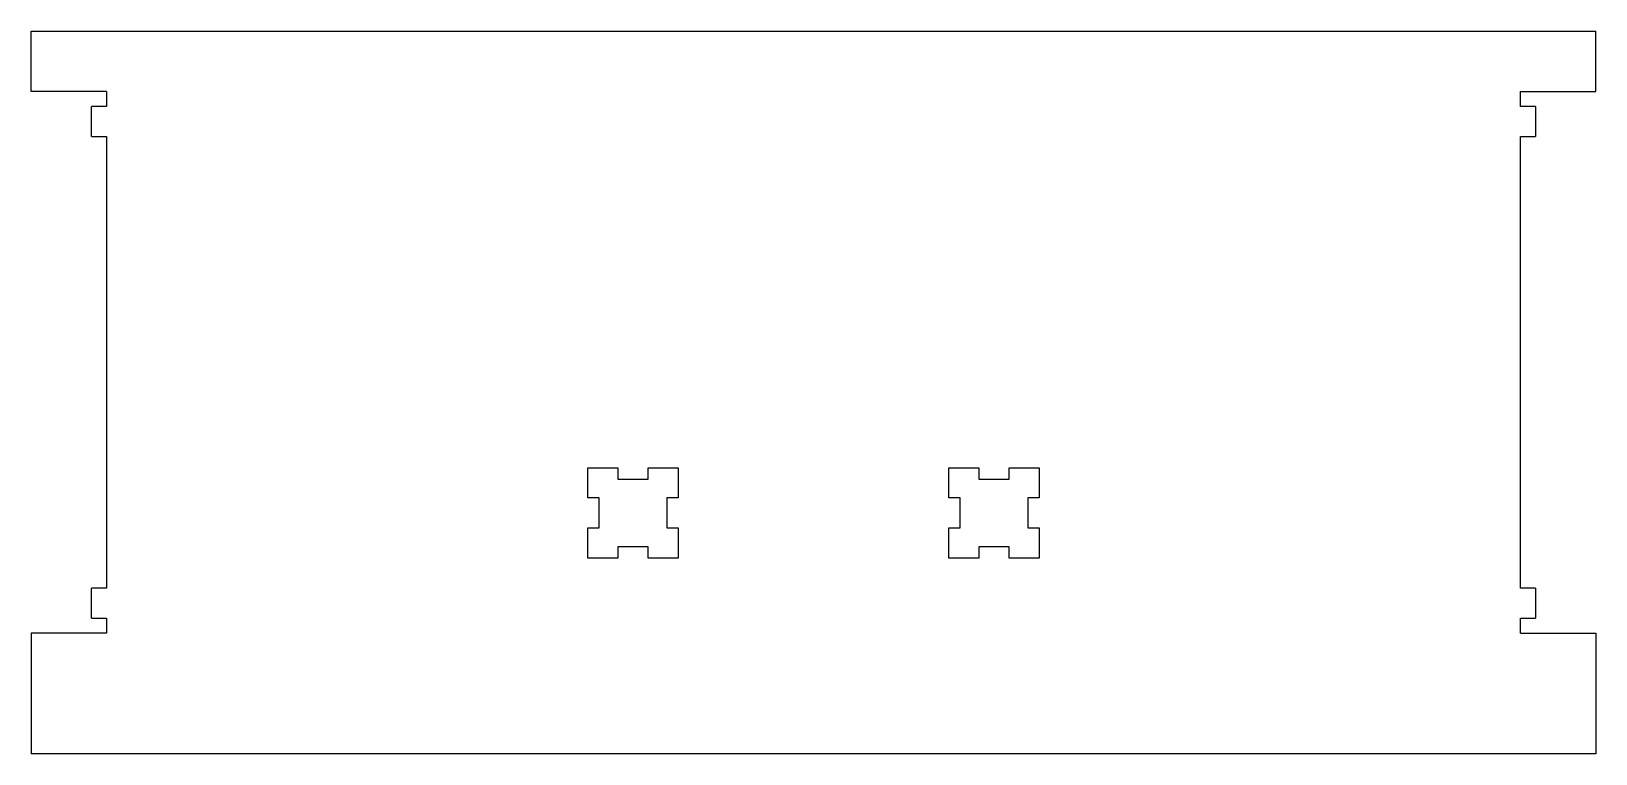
# Model space of a CAD drawing. Header units: inches. Extents: x 0 to 13, y 0 to 6.
import ezdxf

# ---------------------------------------------------------------- set-up
doc = ezdxf.new("R2010")
doc.units = ezdxf.units.IN
doc.header["$MEASUREMENT"] = 0
doc.layers.add('CUT', color=7, linetype='Continuous')

msp = doc.modelspace()

# ---------------------------------------------------------------- linework, layer by layer
at = {"layer": 'CUT'}
for p, q in [((0, 6), (13, 6)), ((0, 5.5), (0, 6)), ((13, 5.5), (13, 6)), ((0.625, 5.5), (0, 5.5)), ((0.625, 5.5), (0.625, 5.375)), ((12.375, 5.375), (12.375, 5.5)), ((12.375, 5.5), (13, 5.5)), ((0.5, 5.125), (0.5, 5.375)), ((0.625, 5.375), (0.5, 5.375)), ((12.5, 5.375), (12.375, 5.375)), ((12.5, 5.375), (12.5, 5.125)), ((0.5, 5.125), (0.625, 5.125)), ((0.625, 5.125), (0.625, 1.375)), ((12.375, 1.375), (12.375, 5.125)), ((12.375, 5.125), (12.5, 5.125)), ((4.625, 2.375), (4.875, 2.375)), ((4.625, 2.125), (4.625, 2.375)), ((4.875, 2.375), (4.875, 2.28125)), ((5.125, 2.375), (5.375, 2.375)), ((5.125, 2.28125), (5.125, 2.375)), ((5.375, 2.375), (5.375, 2.125)), ((7.625, 2.125), (7.625, 2.375)), ((7.625, 2.375), (7.875, 2.375)), ((7.875, 2.375), (7.875, 2.28125)), ((8.125, 2.28125), (8.125, 2.375)), ((8.125, 2.375), (8.375, 2.375)), ((8.375, 2.375), (8.375, 2.125)), ((4.875, 2.28125), (5.125, 2.28125)), ((7.875, 2.28125), (8.125, 2.28125)), ((4.71875, 2.125), (4.625, 2.125)), ((4.71875, 1.875), (4.71875, 2.125)), ((5.28125, 2.125), (5.28125, 1.875)), ((5.375, 2.125), (5.28125, 2.125)), ((7.71875, 2.125), (7.625, 2.125)), ((7.71875, 1.875), (7.71875, 2.125)), ((8.28125, 2.125), (8.28125, 1.875)), ((8.375, 2.125), (8.28125, 2.125)), ((4.625, 1.625), (4.625, 1.875)), ((4.625, 1.875), (4.71875, 1.875)), ((5.28125, 1.875), (5.375, 1.875)), ((5.375, 1.875), (5.375, 1.625)), ((7.625, 1.625), (7.625, 1.875)), ((7.625, 1.875), (7.71875, 1.875)), ((8.28125, 1.875), (8.375, 1.875)), ((8.375, 1.875), (8.375, 1.625)), ((5.125, 1.71875), (4.875, 1.71875)), ((4.875, 1.71875), (4.875, 1.625)), ((5.125, 1.625), (5.125, 1.71875)), ((8.125, 1.71875), (7.875, 1.71875)), ((7.875, 1.71875), (7.875, 1.625)), ((8.125, 1.625), (8.125, 1.71875)), ((4.875, 1.625), (4.625, 1.625)), ((5.375, 1.625), (5.125, 1.625)), ((7.875, 1.625), (7.625, 1.625)), ((8.375, 1.625), (8.125, 1.625)), ((0.5, 1.125), (0.5, 1.375)), ((0.625, 1.375), (0.5, 1.375)), ((12.5, 1.375), (12.375, 1.375)), ((12.5, 1.375), (12.5, 1.125)), ((0.5, 1.125), (0.625, 1.125)), ((0.625, 1.125), (0.625, 1)), ((12.375, 1), (12.375, 1.125)), ((12.375, 1.125), (12.5, 1.125)), ((0.625, 1), (0, 1)), ((0, 1), (0, 0)), ((12.375, 1), (13, 1)), ((13, 1), (13, 0)), ((13, 0), (0, 0))]:
    msp.add_line(p, q, dxfattribs=at)

doc.saveas('drawing.dxf')
